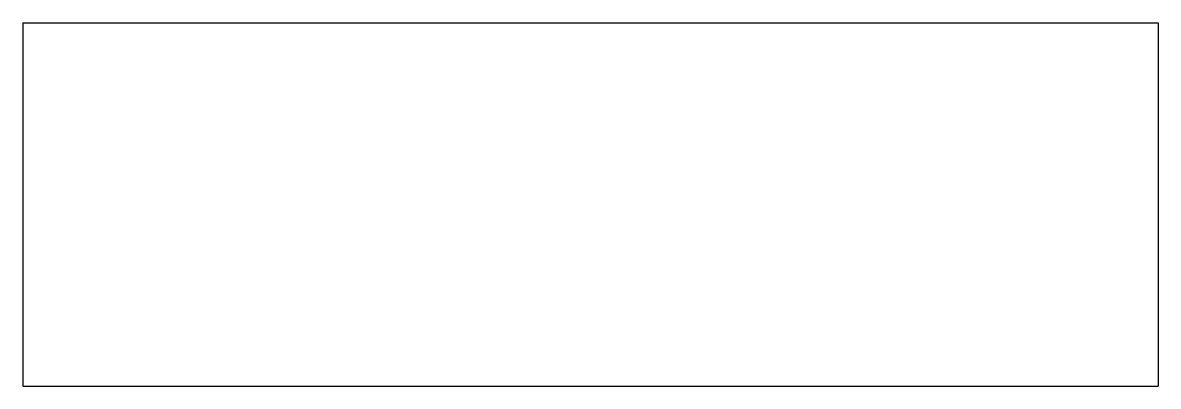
# Model space of a CAD drawing. Extents: x -17 to 173, y -37 to 24.
import ezdxf

# ---------------------------------------------------------------- set-up
doc = ezdxf.new("R2010")
doc.units = 0
doc.layers.add('VISIBLE', color=7, linetype='CONTINUOUS')

msp = doc.modelspace()

# ---------------------------------------------------------------- linework, layer by layer
at = {"layer": 'VISIBLE'}
for p, q in [((-17.31, 23.56), (-17.31, -37.28)), ((-17.31, 23.56), (172.77, 23.56)), ((172.77, 23.56), (172.77, -37.28)), ((-17.31, -37.28), (172.77, -37.28))]:
    msp.add_line(p, q, dxfattribs=at)

doc.saveas('drawing.dxf')
